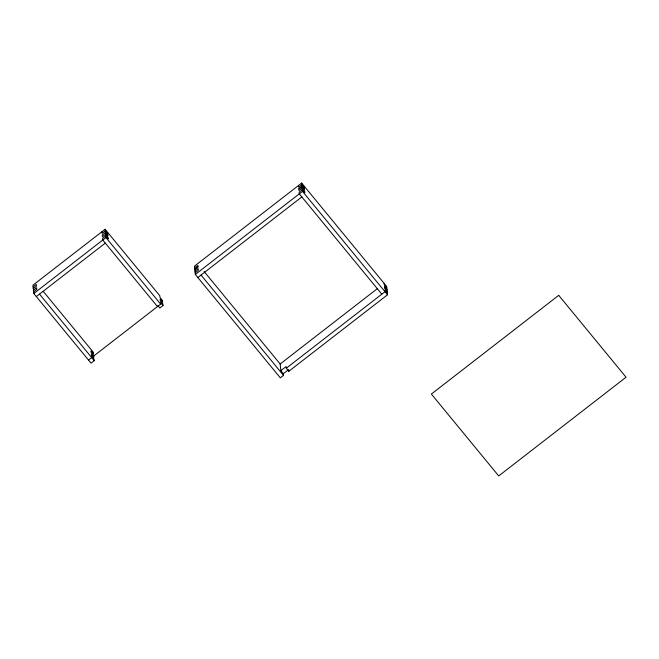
<?xml version="1.0" encoding="UTF-8"?>
<svg xmlns="http://www.w3.org/2000/svg" width="659" height="659" viewBox="0 0 659 659"><rect width="100%" height="100%" fill="white"/><g stroke="black" fill="none" stroke-linecap="round" stroke-linejoin="round"><path stroke-width="0.99" d="M157.946 305.685L159.84 307.992L163.02 305.521L162.855 303.857L160.326 300.784L160.153 299.112L162.682 302.184L162.518 300.529L159.989 297.456L159.824 295.792L105.11 229.25L32.95 285.19L33.798 293.51L91.033 363.125L94.212 360.662L94.048 358.998L91.519 355.926L91.354 354.262L93.875 357.335L93.71 355.671L91.181 352.598L91.016 350.934L93.537 353.998L93.372 352.334L43.214 291.336M33.123 286.854L36.303 284.383L36.476 286.055L33.288 288.518M33.461 290.182L36.64 287.719L36.813 289.383L33.625 291.846M33.798 293.51L105.951 237.569L105.11 229.25M36.319 296.583L105.3 243.113M280.825 370.663L286.13 366.544L286.303 368.208L288.823 371.281L387.517 294.779L386.668 286.451L301.657 183.054L194.479 266.137L195.328 274.465L280.339 377.862L283.518 375.399L283.354 373.727L280.825 370.663L280.149 363.999L377.648 288.42M194.644 267.809L197.832 265.338L197.997 267.002L194.817 269.473L197.997 266.994M381.808 294.169L299.318 193.845L299.145 192.181L302.333 189.71L304.862 192.782L304.689 191.118L302.16 188.046L298.98 190.517L298.807 188.845L301.995 186.373L304.516 189.454L304.351 187.79L301.822 184.718L298.642 187.189L298.469 185.517M298.807 188.853L301.995 186.382M194.99 271.137L198.17 268.666L198.343 270.33L195.155 272.801M195.328 274.465L302.497 191.374L301.657 183.054M88.504 360.061L160.664 304.12L160.499 302.456L163.02 305.521M197.848 277.538L301.847 196.917M286.303 368.208L384.988 291.706L384.823 290.042L387.344 293.107M283.354 373.727L288.658 369.617L288.823 371.281M386.841 288.115L384.312 285.042L384.148 283.378M387.006 289.779L384.477 286.698L384.65 288.378L387.179 291.443M302.497 191.374L387.517 294.779M204.084 271.483L280.726 364.699M201.036 275.067L283.518 375.399M105.951 237.569L160.664 304.12M157.485 306.583L102.771 240.041L102.598 238.377L105.786 235.906L108.307 238.978L108.142 237.314L105.613 234.242L102.433 236.713L102.26 235.041L105.448 232.569L107.969 235.65L107.804 233.986L105.275 230.914L102.096 233.385L101.923 231.721M39.507 294.12L94.212 360.662M558.717 295.331L431.373 394.049L498.715 475.946L626.05 377.228L558.717 295.331"/></g></svg>
